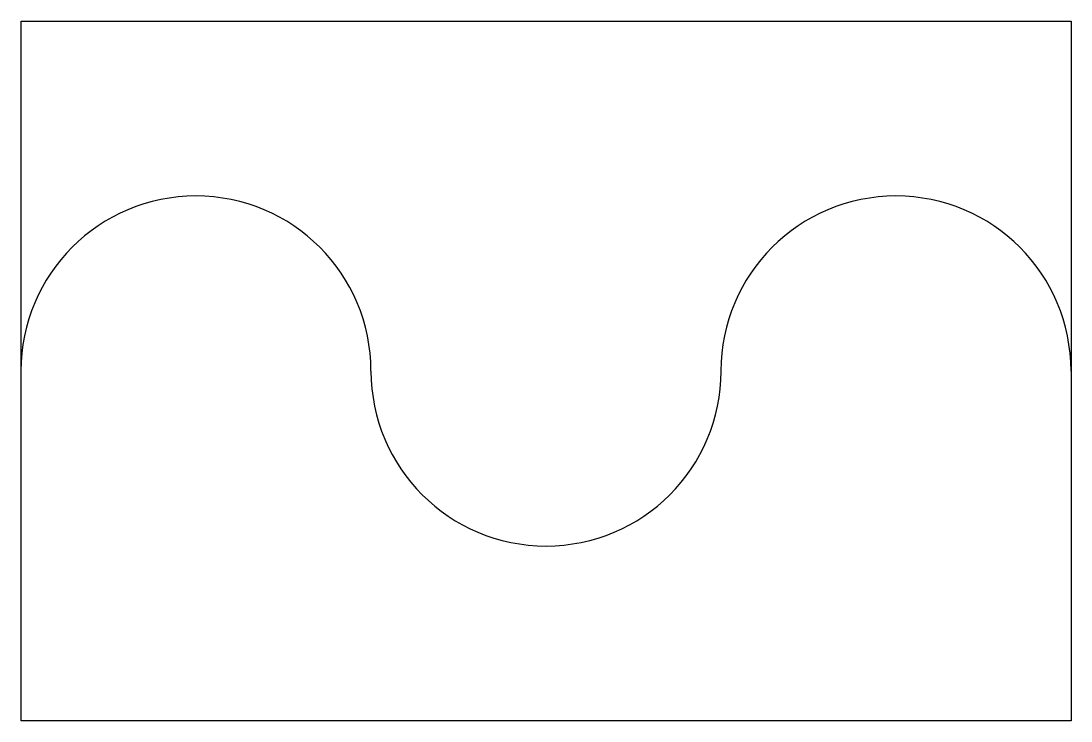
# Model space of a CAD drawing. Header units: millimetres. Extents: x -10115.127 to -10114.877, y 53.304 to 53.471.
import ezdxf

# ---------------------------------------------------------------- set-up
doc = ezdxf.new("R2010")
doc.units = ezdxf.units.MM
doc.header["$LTSCALE"] = 10
doc.layers.add('Tub_componentes', color=2, linetype='Continuous')

msp = doc.modelspace()

# ---------------------------------------------------------------- linework, layer by layer
at = {"layer": 'Tub_componentes'}
for p, q in [((-10115.12714, 53.3045), (-10115.12714, 53.47116)), ((-10115.12714, 53.47116), (-10114.87714, 53.47116)), ((-10114.87714, 53.47116), (-10114.87714, 53.3045)), ((-10114.87714, 53.3045), (-10115.12714, 53.3045))]:
    msp.add_line(p, q, dxfattribs=at)
at = {"layer": 'Tub_componentes', "color": 2}
for centre, start, end in [((-10115.08548, 53.38783), 0, 180), ((-10114.91881, 53.38783), 0, 180), ((-10115.00214, 53.38783), 180, 0)]:
    msp.add_arc(centre, 0.04167, start, end, dxfattribs=at)

doc.saveas('drawing.dxf')
